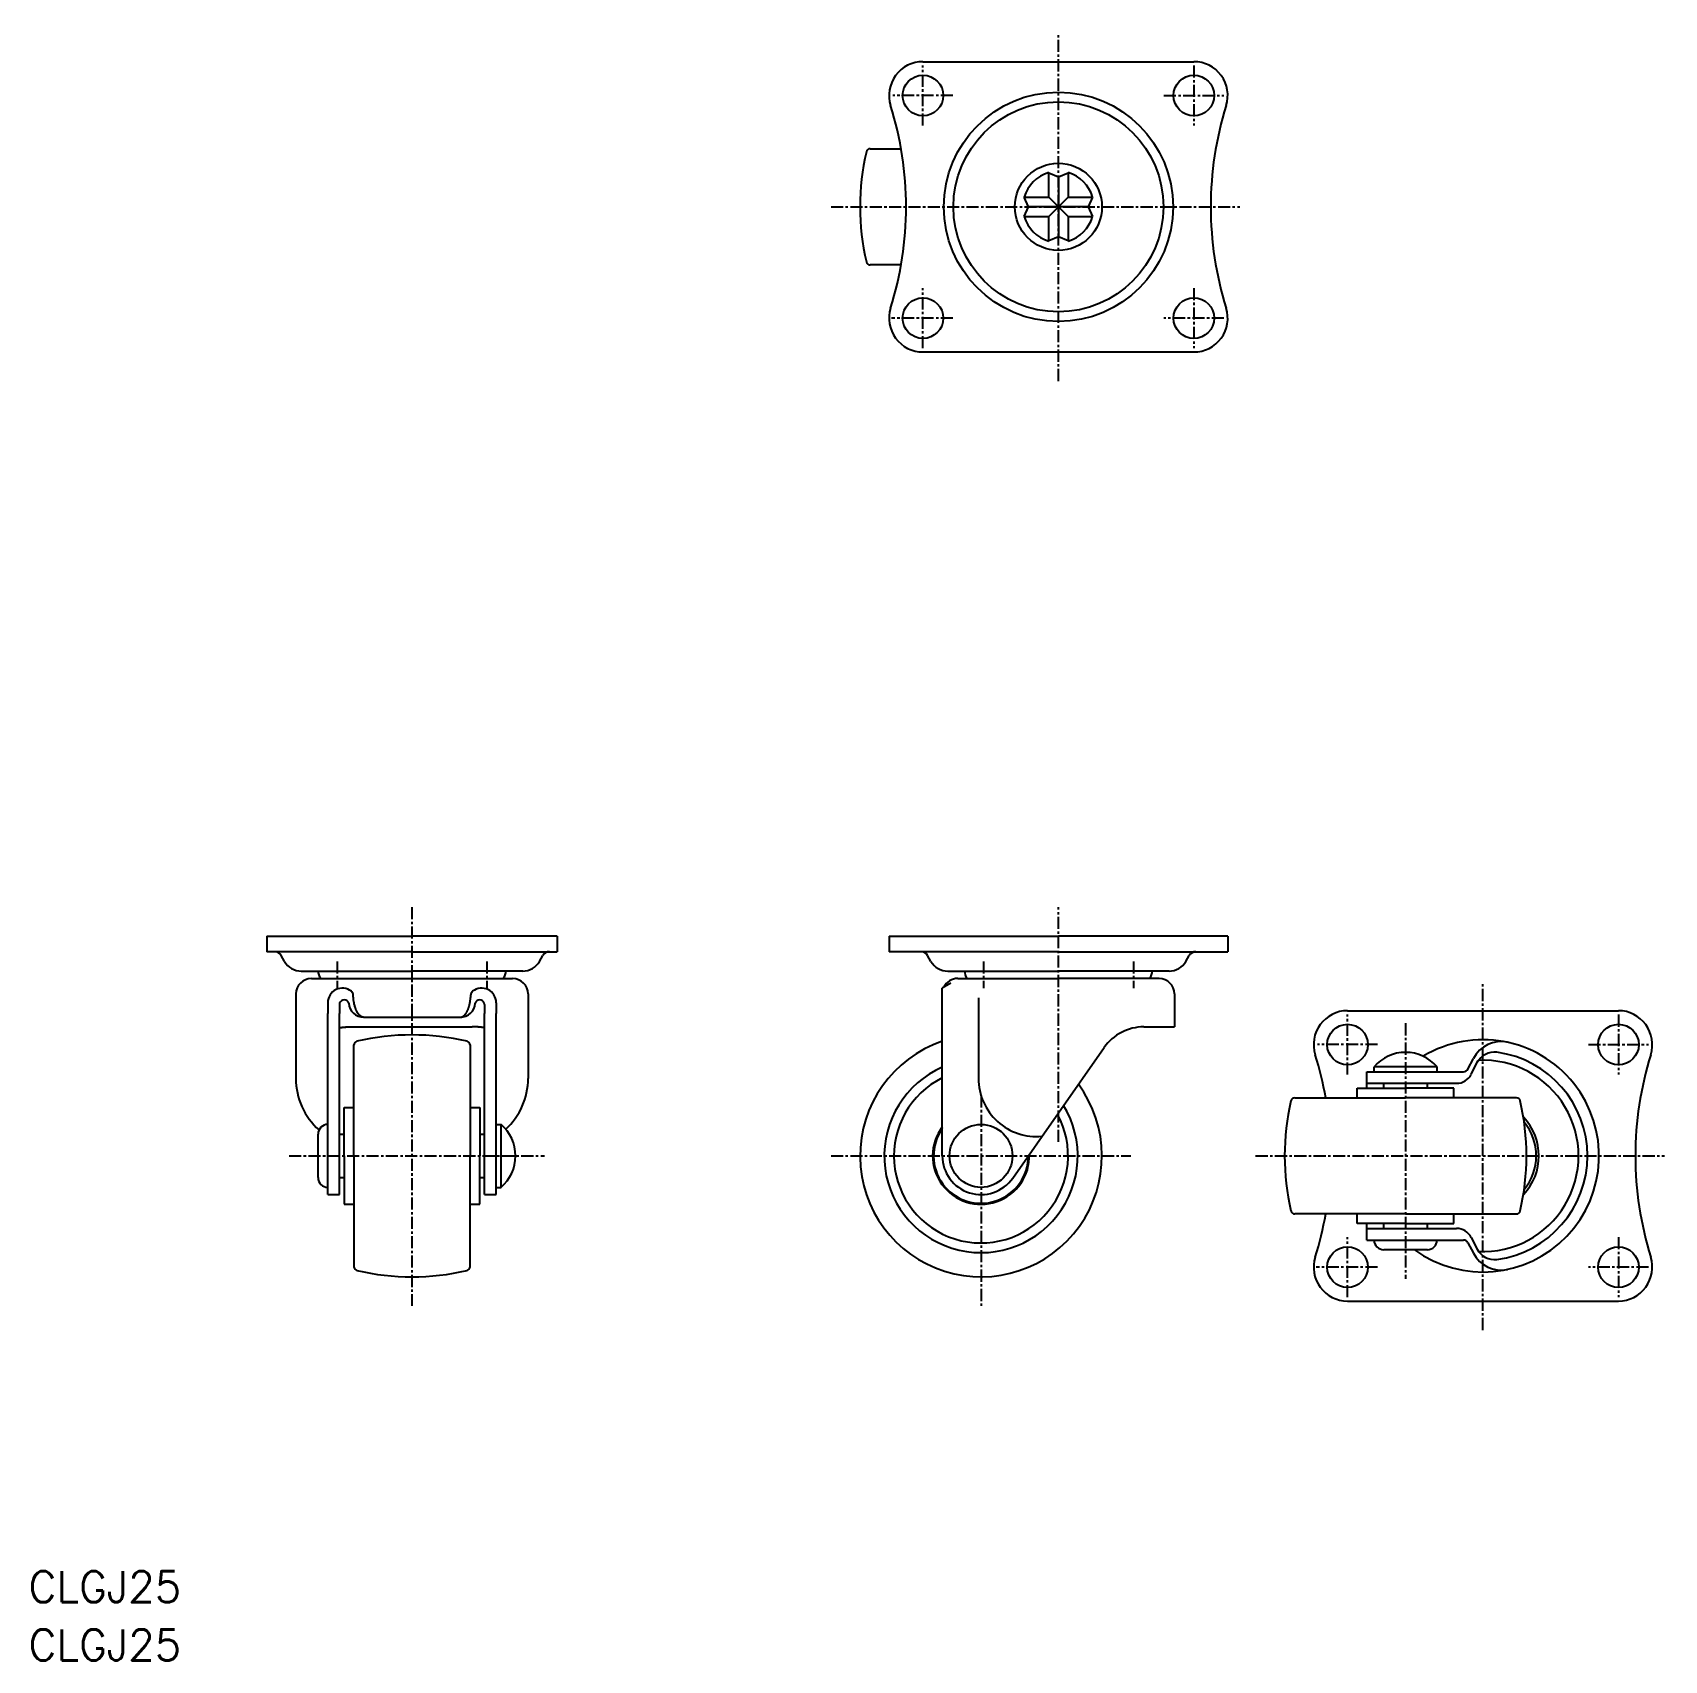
# Model space of a CAD drawing. Extents: x -106 to 63, y -150 to 18.
import ezdxf

# ---------------------------------------------------------------- set-up
doc = ezdxf.new("R2010")
doc.units = 0
doc.linetypes.add('CENTER', pattern=[2, 1.25, -0.25, 0.25, -0.25])
doc.layers.get('0').update_dxf_attribs({"linetype": 'CONTINUOUS'})
doc.layers.add('CENTER', color=1, linetype='CENTER')
doc.styles.get("Standard").update_dxf_attribs({"font": 'txt.shx', "bigfont": 'bigfont.shx'})

msp = doc.modelspace()

# ---------------------------------------------------------------- linework, layer by layer
at = {"color": 7, "linetype": 'CONTINUOUS'}
for p, q in [((-14, 15), (14, 15)), ((-19.45, 6), (-16.26, 6)), ((-1, 1), (-1, 3.53)), ((-1, 3.53), (0, 3.09)), ((0, 3.09), (1, 3.53)), ((1, 3.53), (1, 1)), ((0, 3.09), (0, -3.09)), ((-3.53, 1), (-1, 1)), ((-3.09, 0), (-3.53, 1)), ((-3.53, -1), (-3.09, 0)), ((3.09, 0), (-3.09, 0)), ((-1, -1), (1, 1)), ((-1, 1), (1, -1)), ((1, 1), (3.53, 1)), ((3.53, 1), (3.09, 0)), ((3.09, 0), (3.53, -1)), ((-3.53, -1), (-1, -1)), ((-1, -3.53), (-1, -1)), ((1, -1), (1, -3.53)), ((1, -1), (3.53, -1)), ((0, -3.09), (-1, -3.53)), ((1, -3.53), (0, -3.09)), ((-16.26, -6), (-19.45, -6)), ((-14, -15), (14, -15)), ((-81.81, -75.37), (-66.81, -75.37)), ((-81.81, -75.37), (-81.81, -76.97)), ((-51.81, -75.37), (-66.81, -75.37)), ((-51.81, -75.37), (-51.81, -76.97)), ((-17.5, -75.37), (0, -75.37)), ((-17.5, -75.37), (-17.5, -76.97)), ((17.5, -75.37), (0, -75.37)), ((17.5, -75.37), (17.5, -76.97)), ((-66.81, -76.97), (-81.81, -76.97)), ((-79.98, -77.97), (-80.33, -77.37)), ((-66.81, -76.97), (-51.81, -76.97)), ((-53.64, -77.97), (-53.29, -77.37)), ((0, -76.97), (-17.5, -76.97)), ((-13.17, -77.97), (-13.52, -77.37)), ((0, -76.97), (17.5, -76.97)), ((13.17, -77.97), (13.52, -77.37)), ((-78.25, -78.97), (-66.81, -78.97)), ((-55.37, -78.97), (-66.81, -78.97)), ((-11.44, -78.97), (0, -78.97)), ((11.44, -78.97), (0, -78.97)), ((-77.21, -79.74), (-66.81, -79.74)), ((-66.81, -79.74), (-56.41, -79.74)), ((-11.12, -80.23), (-12, -80.74)), ((-12, -98.07), (-12, -80.74)), ((-10.4, -79.74), (0, -79.74)), ((10.4, -79.74), (0, -79.74)), ((-78.81, -81.34), (-78.81, -90.07)), ((-75.51, -82.24), (-75.51, -83.34)), ((-74.31, -82.44), (-74.31, -83.34)), ((-59.31, -82.44), (-59.31, -83.34)), ((-58.11, -82.24), (-58.11, -83.34)), ((-54.81, -81.34), (-54.81, -90.07)), ((-8.26, -81.74), (-8.26, -90.07)), ((12, -81.34), (12, -84.74)), ((-75.51, -102.07), (-75.51, -83.34)), ((-74.31, -102.07), (-74.31, -83.34)), ((-71.81, -83.74), (-61.81, -83.74)), ((-59.31, -102.07), (-59.31, -83.34)), ((-58.11, -102.07), (-58.11, -83.34)), ((29.88, -83.07), (57.88, -83.07)), ((-73.04, -84.74), (-60.58, -84.74)), ((8.82, -84.74), (12, -84.74)), ((-72.81, -98.07), (-72.81, -86.61)), ((-60.81, -86.61), (-60.81, -98.07)), ((-4.72, -100.36), (4.72, -86.87)), ((31.88, -89.37), (41.88, -89.37)), ((31.88, -91.07), (31.88, -89.37)), ((31.88, -90.57), (31.88, -89.37)), ((31.88, -89.37), (33.82, -89.37)), ((39.13, -88.87), (32.63, -88.87)), ((32.63, -89.37), (32.63, -88.87)), ((39.13, -89.37), (39.13, -88.87)), ((42.33, -89.1), (42.89, -88)), ((42.66, -89.64), (43.4, -88.2)), ((30.88, -91.07), (35.88, -91.07)), ((30.88, -92.07), (30.88, -91.07)), ((31.88, -90.57), (41.15, -90.57)), ((33.63, -91.07), (33.63, -90.57)), ((40.88, -91.07), (35.88, -91.07)), ((38.13, -91.07), (38.13, -90.57)), ((40.88, -92.07), (40.88, -91.07)), ((24.43, -92.07), (35.88, -92.07)), ((47.34, -92.07), (35.88, -92.07)), ((-73.81, -98.07), (-73.81, -93.07)), ((-73.81, -93.07), (-72.81, -93.07)), ((-60.81, -93.07), (-59.81, -93.07)), ((-59.81, -93.07), (-59.81, -98.07)), ((-76.51, -100.32), (-76.51, -95.82)), ((-74.31, -95.82), (-73.81, -95.82)), ((-59.81, -95.82), (-59.31, -95.82)), ((-58.11, -94.82), (-57.61, -94.82)), ((-57.61, -101.32), (-57.61, -94.82)), ((-73.81, -98.07), (-73.81, -103.07)), ((-72.81, -98.07), (-72.81, -109.52)), ((-60.81, -109.52), (-60.81, -98.07)), ((-59.81, -103.07), (-59.81, -98.07)), ((-74.31, -100.32), (-73.81, -100.32)), ((-59.81, -100.32), (-59.31, -100.32)), ((-75.51, -102.07), (-74.31, -102.07)), ((-59.31, -102.07), (-58.11, -102.07)), ((-58.11, -101.32), (-57.61, -101.32)), ((-73.81, -103.07), (-72.81, -103.07)), ((-60.81, -103.07), (-59.81, -103.07)), ((35.88, -104.07), (24.43, -104.07)), ((30.88, -105.07), (30.88, -104.07)), ((35.88, -104.07), (47.34, -104.07)), ((40.88, -105.07), (40.88, -104.07)), ((35.88, -105.07), (30.88, -105.07)), ((31.88, -106.77), (31.88, -105.07)), ((31.88, -105.57), (41.15, -105.57)), ((31.88, -106.77), (31.88, -105.57)), ((33.63, -105.57), (33.63, -105.07)), ((35.88, -105.07), (40.88, -105.07)), ((38.13, -105.57), (38.13, -105.07)), ((31.88, -106.77), (41.88, -106.77)), ((31.88, -106.77), (33.82, -106.77)), ((38.13, -107.77), (33.63, -107.77)), ((42.33, -107.04), (42.89, -108.13)), ((42.66, -106.49), (43.4, -107.93)), ((29.88, -113.07), (57.88, -113.07))]:
    msp.add_line(p, q, dxfattribs=at)
for points in [[(-71.81, -83.74, 0), (-71.82, -83.74, 0), (-71.83, -83.74, 0), (-71.85, -83.73, 0), (-71.86, -83.73, 0), (-71.87, -83.73, 0), (-71.89, -83.73, 0), (-71.9, -83.73, 0), (-71.91, -83.72, 0), (-71.92, -83.72, 0), (-71.94, -83.72, 0), (-71.95, -83.72, 0), (-71.96, -83.71, 0), (-71.97, -83.71, 0), (-71.99, -83.7, 0), (-72, -83.7, 0), (-72.01, -83.69, 0), (-72.02, -83.69, 0), (-72.03, -83.68, 0), (-72.05, -83.67, 0), (-72.06, -83.67, 0), (-72.07, -83.66, 0), (-72.08, -83.65, 0), (-72.1, -83.65, 0), (-72.11, -83.64, 0), (-72.12, -83.63, 0), (-72.13, -83.62, 0), (-72.14, -83.61, 0), (-72.16, -83.6, 0), (-72.17, -83.59, 0), (-72.18, -83.58, 0), (-72.19, -83.57, 0), (-72.2, -83.56, 0), (-72.22, -83.55, 0), (-72.23, -83.54, 0), (-72.24, -83.53, 0), (-72.25, -83.52, 0), (-72.26, -83.51, 0), (-72.27, -83.49, 0), (-72.28, -83.48, 0), (-72.3, -83.47, 0), (-72.31, -83.46, 0), (-72.32, -83.44, 0), (-72.33, -83.43, 0), (-72.34, -83.41, 0), (-72.35, -83.4, 0), (-72.36, -83.39, 0), (-72.37, -83.37, 0), (-72.38, -83.36, 0), (-72.39, -83.34, 0), (-72.4, -83.32, 0), (-72.42, -83.31, 0), (-72.43, -83.29, 0), (-72.44, -83.27, 0), (-72.45, -83.26, 0), (-72.46, -83.24, 0), (-72.47, -83.22, 0), (-72.48, -83.2, 0), (-72.49, -83.19, 0), (-72.5, -83.17, 0), (-72.51, -83.15, 0), (-72.52, -83.13, 0), (-72.52, -83.11, 0), (-72.53, -83.09, 0), (-72.54, -83.07, 0), (-72.55, -83.05, 0), (-72.56, -83.03, 0), (-72.57, -83.01, 0), (-72.58, -82.99, 0), (-72.59, -82.97, 0), (-72.6, -82.95, 0), (-72.61, -82.93, 0), (-72.61, -82.91, 0), (-72.62, -82.89, 0), (-72.63, -82.86, 0), (-72.64, -82.84, 0), (-72.65, -82.82, 0), (-72.66, -82.8, 0), (-72.66, -82.77, 0), (-72.67, -82.75, 0), (-72.68, -82.73, 0), (-72.69, -82.7, 0), (-72.69, -82.68, 0), (-72.7, -82.66, 0), (-72.71, -82.63, 0), (-72.71, -82.61, 0), (-72.72, -82.58, 0), (-72.73, -82.56, 0), (-72.73, -82.53, 0), (-72.74, -82.51, 0), (-72.75, -82.48, 0), (-72.75, -82.46, 0), (-72.76, -82.43, 0), (-72.77, -82.41, 0), (-72.77, -82.38, 0), (-72.78, -82.36, 0), (-72.78, -82.33, 0), (-72.79, -82.3, 0), (-72.79, -82.28, 0), (-72.8, -82.25, 0), (-72.8, -82.22, 0), (-72.81, -82.2, 0), (-72.81, -82.17, 0), (-72.82, -82.14, 0), (-72.82, -82.12, 0), (-72.83, -82.09, 0), (-72.83, -82.06, 0), (-72.84, -82.03, 0), (-72.84, -82.01, 0), (-72.84, -81.98, 0), (-72.85, -81.95, 0), (-72.85, -81.92, 0), (-72.85, -81.89, 0), (-72.86, -81.87, 0), (-72.86, -81.84, 0), (-72.86, -81.81, 0), (-72.87, -81.78, 0), (-72.87, -81.75, 0), (-72.87, -81.72, 0), (-72.87, -81.69, 0), (-72.88, -81.67, 0), (-72.88, -81.64, 0), (-72.88, -81.61, 0), (-72.88, -81.58, 0), (-72.88, -81.55, 0), (-72.88, -81.52, 0), (-72.89, -81.49, 0), (-72.89, -81.46, 0), (-72.89, -81.44, 0)], [(-61.81, -83.74, 0), (-61.8, -83.74, 0), (-61.78, -83.74, 0), (-61.77, -83.73, 0), (-61.76, -83.73, 0), (-61.75, -83.73, 0), (-61.73, -83.73, 0), (-61.72, -83.73, 0), (-61.71, -83.72, 0), (-61.7, -83.72, 0), (-61.68, -83.72, 0), (-61.67, -83.72, 0), (-61.66, -83.71, 0), (-61.65, -83.71, 0), (-61.63, -83.7, 0), (-61.62, -83.7, 0), (-61.61, -83.69, 0), (-61.6, -83.69, 0), (-61.58, -83.68, 0), (-61.57, -83.67, 0), (-61.56, -83.67, 0), (-61.55, -83.66, 0), (-61.54, -83.65, 0), (-61.52, -83.65, 0), (-61.51, -83.64, 0), (-61.5, -83.63, 0), (-61.49, -83.62, 0), (-61.48, -83.61, 0), (-61.46, -83.6, 0), (-61.45, -83.59, 0), (-61.44, -83.58, 0), (-61.43, -83.57, 0), (-61.42, -83.56, 0), (-61.4, -83.55, 0), (-61.39, -83.54, 0), (-61.38, -83.53, 0), (-61.37, -83.52, 0), (-61.36, -83.51, 0), (-61.35, -83.49, 0), (-61.33, -83.48, 0), (-61.32, -83.47, 0), (-61.31, -83.46, 0), (-61.3, -83.44, 0), (-61.29, -83.43, 0), (-61.28, -83.41, 0), (-61.27, -83.4, 0), (-61.26, -83.39, 0), (-61.25, -83.37, 0), (-61.24, -83.36, 0), (-61.23, -83.34, 0), (-61.21, -83.32, 0), (-61.2, -83.31, 0), (-61.19, -83.29, 0), (-61.18, -83.27, 0), (-61.17, -83.26, 0), (-61.16, -83.24, 0), (-61.15, -83.22, 0), (-61.14, -83.2, 0), (-61.13, -83.19, 0), (-61.12, -83.17, 0), (-61.11, -83.15, 0), (-61.1, -83.13, 0), (-61.09, -83.11, 0), (-61.09, -83.09, 0), (-61.08, -83.07, 0), (-61.07, -83.05, 0), (-61.06, -83.03, 0), (-61.05, -83.01, 0), (-61.04, -82.99, 0), (-61.03, -82.97, 0), (-61.02, -82.95, 0), (-61.01, -82.93, 0), (-61.01, -82.91, 0), (-61, -82.89, 0), (-60.99, -82.86, 0), (-60.98, -82.84, 0), (-60.97, -82.82, 0), (-60.96, -82.8, 0), (-60.96, -82.77, 0), (-60.95, -82.75, 0), (-60.94, -82.73, 0), (-60.93, -82.7, 0), (-60.93, -82.68, 0), (-60.92, -82.66, 0), (-60.91, -82.63, 0), (-60.91, -82.61, 0), (-60.9, -82.58, 0), (-60.89, -82.56, 0), (-60.88, -82.53, 0), (-60.88, -82.51, 0), (-60.87, -82.48, 0), (-60.87, -82.46, 0), (-60.86, -82.43, 0), (-60.85, -82.41, 0), (-60.85, -82.38, 0), (-60.84, -82.36, 0), (-60.84, -82.33, 0), (-60.83, -82.3, 0), (-60.83, -82.28, 0), (-60.82, -82.25, 0), (-60.82, -82.22, 0), (-60.81, -82.2, 0), (-60.81, -82.17, 0), (-60.8, -82.14, 0), (-60.8, -82.12, 0), (-60.79, -82.09, 0), (-60.79, -82.06, 0), (-60.78, -82.03, 0), (-60.78, -82.01, 0), (-60.78, -81.98, 0), (-60.77, -81.95, 0), (-60.77, -81.92, 0), (-60.77, -81.89, 0), (-60.76, -81.87, 0), (-60.76, -81.84, 0), (-60.76, -81.81, 0), (-60.75, -81.78, 0), (-60.75, -81.75, 0), (-60.75, -81.72, 0), (-60.75, -81.69, 0), (-60.74, -81.67, 0), (-60.74, -81.64, 0), (-60.74, -81.61, 0), (-60.74, -81.58, 0), (-60.74, -81.55, 0), (-60.73, -81.52, 0), (-60.73, -81.49, 0), (-60.73, -81.46, 0), (-60.73, -81.44, 0)], [(-74.31, -84.82, 0), (-74.3, -84.82, 0), (-74.29, -84.82, 0), (-74.28, -84.82, 0), (-74.27, -84.81, 0), (-74.26, -84.81, 0), (-74.25, -84.81, 0), (-74.24, -84.81, 0), (-74.23, -84.81, 0), (-74.22, -84.81, 0), (-74.21, -84.81, 0), (-74.2, -84.81, 0), (-74.19, -84.8, 0), (-74.18, -84.8, 0), (-74.17, -84.8, 0), (-74.16, -84.8, 0), (-74.15, -84.8, 0), (-74.14, -84.8, 0), (-74.13, -84.8, 0), (-74.13, -84.8, 0), (-74.12, -84.8, 0), (-74.11, -84.79, 0), (-74.1, -84.79, 0), (-74.09, -84.79, 0), (-74.08, -84.79, 0), (-74.07, -84.79, 0), (-74.06, -84.79, 0), (-74.05, -84.79, 0), (-74.04, -84.79, 0), (-74.03, -84.79, 0), (-74.02, -84.79, 0), (-74.01, -84.78, 0), (-74, -84.78, 0), (-73.99, -84.78, 0), (-73.98, -84.78, 0), (-73.97, -84.78, 0), (-73.96, -84.78, 0), (-73.95, -84.78, 0), (-73.94, -84.78, 0), (-73.93, -84.78, 0), (-73.92, -84.78, 0), (-73.91, -84.77, 0), (-73.9, -84.77, 0), (-73.89, -84.77, 0), (-73.88, -84.77, 0), (-73.87, -84.77, 0), (-73.86, -84.77, 0), (-73.85, -84.77, 0), (-73.84, -84.77, 0), (-73.83, -84.77, 0), (-73.82, -84.77, 0), (-73.81, -84.77, 0), (-73.8, -84.77, 0), (-73.79, -84.76, 0), (-73.78, -84.76, 0), (-73.77, -84.76, 0), (-73.76, -84.76, 0), (-73.75, -84.76, 0), (-73.74, -84.76, 0), (-73.73, -84.76, 0), (-73.72, -84.76, 0), (-73.71, -84.76, 0), (-73.7, -84.76, 0), (-73.69, -84.76, 0), (-73.68, -84.76, 0), (-73.67, -84.76, 0), (-73.66, -84.76, 0), (-73.65, -84.75, 0), (-73.64, -84.75, 0), (-73.63, -84.75, 0), (-73.62, -84.75, 0), (-73.61, -84.75, 0), (-73.6, -84.75, 0), (-73.59, -84.75, 0), (-73.58, -84.75, 0), (-73.57, -84.75, 0), (-73.56, -84.75, 0), (-73.55, -84.75, 0), (-73.54, -84.75, 0), (-73.53, -84.75, 0), (-73.52, -84.75, 0), (-73.51, -84.75, 0), (-73.5, -84.75, 0), (-73.49, -84.75, 0), (-73.48, -84.75, 0), (-73.47, -84.75, 0), (-73.46, -84.74, 0), (-73.45, -84.74, 0), (-73.44, -84.74, 0), (-73.43, -84.74, 0), (-73.42, -84.74, 0), (-73.41, -84.74, 0), (-73.4, -84.74, 0), (-73.39, -84.74, 0), (-73.38, -84.74, 0), (-73.37, -84.74, 0), (-73.36, -84.74, 0), (-73.35, -84.74, 0), (-73.34, -84.74, 0), (-73.33, -84.74, 0), (-73.32, -84.74, 0), (-73.31, -84.74, 0), (-73.3, -84.74, 0), (-73.29, -84.74, 0), (-73.28, -84.74, 0), (-73.27, -84.74, 0), (-73.26, -84.74, 0), (-73.25, -84.74, 0), (-73.24, -84.74, 0), (-73.23, -84.74, 0), (-73.22, -84.74, 0), (-73.21, -84.74, 0), (-73.2, -84.74, 0), (-73.19, -84.74, 0), (-73.18, -84.74, 0), (-73.17, -84.74, 0), (-73.16, -84.74, 0), (-73.15, -84.74, 0), (-73.14, -84.74, 0), (-73.13, -84.74, 0), (-73.12, -84.74, 0), (-73.11, -84.74, 0), (-73.1, -84.74, 0), (-73.09, -84.74, 0), (-73.08, -84.74, 0), (-73.07, -84.74, 0), (-73.06, -84.74, 0), (-73.05, -84.74, 0), (-73.04, -84.74, 0)], [(-59.31, -84.82, 0), (-59.32, -84.82, 0), (-59.33, -84.82, 0), (-59.34, -84.82, 0), (-59.35, -84.81, 0), (-59.36, -84.81, 0), (-59.37, -84.81, 0), (-59.38, -84.81, 0), (-59.39, -84.81, 0), (-59.4, -84.81, 0), (-59.41, -84.81, 0), (-59.42, -84.81, 0), (-59.43, -84.8, 0), (-59.44, -84.8, 0), (-59.45, -84.8, 0), (-59.46, -84.8, 0), (-59.46, -84.8, 0), (-59.47, -84.8, 0), (-59.48, -84.8, 0), (-59.49, -84.8, 0), (-59.5, -84.8, 0), (-59.51, -84.79, 0), (-59.52, -84.79, 0), (-59.53, -84.79, 0), (-59.54, -84.79, 0), (-59.55, -84.79, 0), (-59.56, -84.79, 0), (-59.57, -84.79, 0), (-59.58, -84.79, 0), (-59.59, -84.79, 0), (-59.6, -84.79, 0), (-59.61, -84.78, 0), (-59.62, -84.78, 0), (-59.63, -84.78, 0), (-59.64, -84.78, 0), (-59.65, -84.78, 0), (-59.66, -84.78, 0), (-59.67, -84.78, 0), (-59.68, -84.78, 0), (-59.69, -84.78, 0), (-59.7, -84.78, 0), (-59.71, -84.77, 0), (-59.72, -84.77, 0), (-59.73, -84.77, 0), (-59.74, -84.77, 0), (-59.75, -84.77, 0), (-59.76, -84.77, 0), (-59.77, -84.77, 0), (-59.78, -84.77, 0), (-59.79, -84.77, 0), (-59.8, -84.77, 0), (-59.81, -84.77, 0), (-59.82, -84.77, 0), (-59.83, -84.76, 0), (-59.84, -84.76, 0), (-59.85, -84.76, 0), (-59.86, -84.76, 0), (-59.87, -84.76, 0), (-59.88, -84.76, 0), (-59.89, -84.76, 0), (-59.9, -84.76, 0), (-59.91, -84.76, 0), (-59.92, -84.76, 0), (-59.93, -84.76, 0), (-59.94, -84.76, 0), (-59.95, -84.76, 0), (-59.96, -84.76, 0), (-59.97, -84.75, 0), (-59.98, -84.75, 0), (-59.99, -84.75, 0), (-60, -84.75, 0), (-60.01, -84.75, 0), (-60.02, -84.75, 0), (-60.03, -84.75, 0), (-60.04, -84.75, 0), (-60.05, -84.75, 0), (-60.06, -84.75, 0), (-60.07, -84.75, 0), (-60.08, -84.75, 0), (-60.09, -84.75, 0), (-60.1, -84.75, 0), (-60.11, -84.75, 0), (-60.12, -84.75, 0), (-60.13, -84.75, 0), (-60.14, -84.75, 0), (-60.15, -84.75, 0), (-60.16, -84.74, 0), (-60.17, -84.74, 0), (-60.18, -84.74, 0), (-60.19, -84.74, 0), (-60.2, -84.74, 0), (-60.21, -84.74, 0), (-60.22, -84.74, 0), (-60.23, -84.74, 0), (-60.24, -84.74, 0), (-60.25, -84.74, 0), (-60.26, -84.74, 0), (-60.27, -84.74, 0), (-60.28, -84.74, 0), (-60.29, -84.74, 0), (-60.3, -84.74, 0), (-60.31, -84.74, 0), (-60.32, -84.74, 0), (-60.33, -84.74, 0), (-60.34, -84.74, 0), (-60.35, -84.74, 0), (-60.36, -84.74, 0), (-60.37, -84.74, 0), (-60.38, -84.74, 0), (-60.39, -84.74, 0), (-60.4, -84.74, 0), (-60.41, -84.74, 0), (-60.42, -84.74, 0), (-60.43, -84.74, 0), (-60.44, -84.74, 0), (-60.45, -84.74, 0), (-60.46, -84.74, 0), (-60.47, -84.74, 0), (-60.48, -84.74, 0), (-60.49, -84.74, 0), (-60.5, -84.74, 0), (-60.51, -84.74, 0), (-60.52, -84.74, 0), (-60.53, -84.74, 0), (-60.54, -84.74, 0), (-60.55, -84.74, 0), (-60.56, -84.74, 0), (-60.57, -84.74, 0), (-60.58, -84.74, 0)]]:
    msp.add_polyline3d(points, dxfattribs=at)
for centre, radius in [((-14, 11.5), 2.1), ((14, 11.5), 2.1), ((0, 0), 11.85), ((0, 0), 10.85), ((0, 0), 4.5), ((-14, -11.5), 2.1), ((14, -11.5), 2.1), ((29.88, -86.57), 2.1), ((57.88, -86.57), 2.1), ((-8, -98.07), 3.25), ((29.88, -109.57), 2.1), ((57.88, -109.57), 2.1)]:
    msp.add_circle(centre, radius, dxfattribs=at)
for centre, radius, start, end in [((-14, 11.5), 3.5, 90, 197.3796), ((14, 11.5), 3.5, 342.6204, 90), ((-50.74, 0), 35, 342.6204, 17.3796), ((50.74, 0), 35, 162.6204, 197.3796), ((4.5, 0), 25, 166.8417, 193.1583), ((-19.45, 5.6), 0.4, 90, 166.8417), ((0, 0), 3.67, 105.8295, 164.1705), ((0, 0), 3.67, 15.8295, 74.1705), ((0, 0), 3.67, 195.8295, 254.1705), ((0, 0), 3.67, 285.8295, 344.1705), ((-19.45, -5.6), 0.4, 193.1583, 270), ((-14, -11.5), 3.5, 162.6204, 270), ((14, -11.5), 3.5, 270, 17.3796), ((-81.02, -77.77), 0.8, 30, 90), ((-52.6, -77.77), 0.8, 90, 150), ((-14.21, -77.77), 0.8, 30, 90), ((14.21, -77.77), 0.8, 90, 150), ((-78.25, -76.97), 2, 210, 270), ((-74.56, -78.75), 1.98, 186.2382, 209.7399), ((-59.06, -78.75), 1.98, 330.2601, 353.7618), ((-55.37, -76.97), 2, 270, 330), ((-11.44, -76.97), 2, 210, 270), ((-7.75, -78.75), 1.98, 186.2382, 209.7399), ((7.75, -78.75), 1.98, 330.2601, 353.7618), ((11.44, -76.97), 2, 270, 330), ((-77.21, -81.34), 1.6, 90, 180), ((-74.01, -82.24), 1.5, 51.5535, 180), ((-59.61, -82.24), 1.5, 0, 128.4465), ((-56.41, -81.34), 1.6, 0, 90), ((-10.4, -81.34), 1.6, 90, 154.4359), ((10.4, -81.34), 1.6, 0, 90), ((-73.81, -82.44), 0.5, 35.9446, 180), ((-73.65, -82.32), 0.3, 3.888, 35.9446), ((-71.81, -82.19), 1.54, 183.888, 270), ((-73.39, -81.45), 0.5, 1.9843, 51.5535), ((-61.81, -82.19), 1.54, 270, 356.112), ((-60.23, -81.45), 0.5, 128.4465, 178.0157), ((-59.97, -82.32), 0.3, 144.0554, 176.112), ((-59.81, -82.44), 0.5, 0, 144.0554), ((29.88, -86.57), 3.5, 90, 197.3796), ((57.88, -86.57), 3.5, 342.6204, 90), ((-66.81, -110.57), 25, 76.8417, 103.1583), ((8.82, -89.74), 5, 90, 145), ((-72.41, -86.61), 0.4, 103.1583, 180), ((-61.21, -86.61), 0.4, 0, 76.8417), ((-8, -98.07), 12.5, 108.6629, 36.3371), ((-6.86, -98.07), 35, 9.8709, 17.3796), ((35.88, -91.64), 4.27, 40.4497, 139.5503), ((43.88, -98.07), 12, 233.9334, 120.9636), ((45.74, -89.46), 3.2, 77.857, 152.7767), ((45.06, -89.35), 2, 82.2979, 152.7768), ((43.88, -98.07), 10.8, 277.7021, 82.2979), ((94.63, -98.07), 35, 162.6204, 197.3796), ((-8, -98.07), 10, 113.5782, 31.4218), ((41.88, -88.87), 0.5, 270, 332.7767), ((43.88, -98.07), 9.88, 267.2028, 92.7972), ((-71.71, -90.07), 7.1, 180, 228.4488), ((-61.91, -90.07), 7.1, 312.4475, 0), ((-8, -98.07), 9, 116.3878, 28.6122), ((-2.26, -90.07), 6, 180, 275.4256), ((41.15, -88.87), 1.7, 270, 332.7768), ((48.38, -98.07), 25, 166.8417, 193.1583), ((24.43, -92.47), 0.4, 90, 166.8417), ((47.34, -92.47), 0.4, 13.1583, 90), ((23.38, -98.07), 25, 346.8417, 13.1583), ((43.88, -98.07), 5.78, 316.3767, 43.6233), ((-75.51, -95.82), 1, 90, 180), ((-60.38, -98.07), 4.27, 310.4497, 49.5503), ((-8, -98.07), 5, 143.1301, 1.8699), ((-8, -98.07), 4.9, 144.7187, 0.2813), ((43.88, -98.07), 5.5, 320.6996, 39.3004), ((-8, -98.07), 4, 180, 325), ((-75.51, -100.32), 1, 180, 270), ((24.43, -103.67), 0.4, 193.1583, 270), ((-6.86, -98.07), 35, 342.6204, 350.1291), ((47.34, -103.67), 0.4, 270, 346.8417), ((41.15, -107.27), 1.7, 27.2232, 90), ((33.63, -106.77), 1, 180, 270), ((38.13, -106.77), 1, 270, 0), ((41.88, -107.27), 0.5, 27.2233, 90), ((45.06, -106.79), 2, 207.2232, 277.7021), ((-72.41, -109.52), 0.4, 180, 256.8417), ((-61.21, -109.52), 0.4, 283.1583, 0), ((29.88, -109.57), 3.5, 162.6204, 270), ((45.74, -106.67), 3.2, 207.2233, 282.143), ((57.88, -109.57), 3.5, 270, 17.3796), ((-66.81, -85.57), 25, 256.8417, 283.1583)]:
    msp.add_arc(centre, radius, start, end, dxfattribs=at)
at = {"layer": 'CENTER', "color": 1, "linetype": 'CENTER'}
for p, q in [((0, -18), (0, 18)), ((-14, 8.4), (-14, 14.6)), ((14, 14.6), (14, 8.4)), ((-10.9, 11.5), (-17.1, 11.5)), ((10.9, 11.5), (17.1, 11.5)), ((-23.5, 0), (18.74, 0)), ((-14, -14.6), (-14, -8.4)), ((14, -8.4), (14, -14.6)), ((-10.9, -11.5), (-17.26, -11.5)), ((17.1, -11.5), (10.9, -11.5)), ((-66.81, -72.37), (-66.81, -113.57)), ((0, -96.62), (0, -72.37)), ((-74.56, -77.97), (-74.56, -80.74)), ((-59.06, -77.97), (-59.06, -80.74)), ((-7.75, -77.97), (-7.75, -80.74)), ((7.75, -77.97), (7.75, -80.74)), ((43.88, -116.07), (43.88, -80.07)), ((29.88, -89.67), (29.88, -83.47)), ((57.88, -83.47), (57.88, -89.67)), ((35.88, -84.37), (35.88, -110.77)), ((32.98, -86.57), (26.78, -86.57)), ((54.78, -86.57), (60.98, -86.57)), ((-8, -91.82), (-8, -113.57)), ((-79.51, -98.07), (-53.11, -98.07)), ((-23.5, -98.07), (7.5, -98.07)), ((20.38, -98.07), (62.63, -98.07)), ((29.88, -112.67), (29.88, -106.47)), ((57.88, -106.47), (57.88, -112.67)), ((32.98, -109.57), (26.63, -109.57)), ((60.98, -109.57), (54.78, -109.57))]:
    msp.add_line(p, q, dxfattribs=at)

# ---------------------------------------------------------------- texts
at = {"color": 7, "linetype": 'CONTINUOUS'}
for p in [(-106.43, -144.19), (-106.43, -150.2)]:
    msp.add_text('CLGJ25', height=3.2, dxfattribs=at).set_placement(p)

doc.saveas('drawing.dxf')
